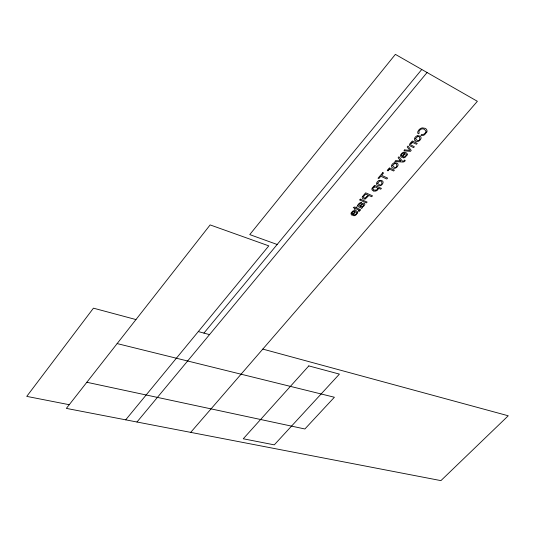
<?xml version="1.0" encoding="UTF-8"?>
<svg xmlns="http://www.w3.org/2000/svg" width="535" height="535" viewBox="0 0 535 535"><rect width="100%" height="100%" fill="white"/><g stroke="black" fill="none" stroke-linecap="round" stroke-linejoin="round"><path stroke-width="0.8" d="M125.698 419.835L268.804 245.866L210.141 224.914L66.36 408.392L440.914 480.624L508.25 415.782L262.805 349.094M203.935 333.098L421.774 69.483M136.973 422.008L427.077 72.519M366.622 196.887L368.1 195.155L365.646 194.091L364.121 195.884A5.417 3.765 -29.4 0 0 363.519 196.666A1.692 1.177 -29.3 0 0 365.164 197.903M352.625 214.314L355.086 211.425A2.08 1.431 -28.3 0 0 352.939 211.867A2.08 1.431 -28.3 0 0 351.997 213.612M190.701 432.367L477.367 101.302L395.378 54.376L249.758 234.597L277.163 244.482M410.398 143.112L410.907 142.678A2.421 1.712 -33.3 0 1 411.743 142.243L412.358 142.089L411.662 141.742L412.345 140.946L417.24 143.4L416.484 144.283L413.394 142.771L412.057 142.805A1.913 1.358 -33.3 0 0 411.315 143.286A2.214 1.572 -33.3 0 0 410.987 143.641M69.249 404.707L26.75 396.382L93.444 308.167L135.97 319.562M86.831 382.271L304.883 428.983L334.388 397.244L117.145 343.59M198.304 331.566L209.519 334.616M373.651 190.968L373.845 191.028A4.3 2.996 -30.1 0 0 374.861 191.142L375.276 191.115A2.829 1.973 -30 0 0 376.479 190.741L376.667 190.641A2.896 2.02 -30 0 0 377.757 189.764A2.247 1.565 -30 0 0 378.238 188.909A2.474 1.725 -30 0 0 378.258 188.146L380.699 189.229L381.422 188.387L374.574 185.337L373.885 186.147L374.259 186.514A2.501 1.745 -30 0 0 373.584 186.755A1.966 1.371 -30 0 0 373.109 187.049L372.306 187.899A2.695 1.879 -30 0 0 371.972 189.611L372.193 190.005A4.935 3.444 -30.1 0 0 373.657 190.962M360.409 206.457L360.102 206.329A10.573 7.37 -28.6 0 0 361.62 205.019C364.141 202.284 364.302 206.757 361.359 206.664A2.836 1.966 -28.9 0 1 360.436 206.43M415.534 140.959C419.045 143.641 424.242 136.291 418.604 135.743A2.976 2.113 -33.8 0 0 417.26 135.93M358.537 210.957L359.172 211.392A4.113 2.842 -28.5 0 0 359.968 210.583L360.182 210.201A1.21 0.836 -28.6 0 0 360.249 209.961M359.012 210.095L355.655 208.637L354.952 209.466L354.284 209.185L354.993 208.356L353.247 207.627L354.464 207.012L355.695 207.526L356.23 206.905L356.892 207.179L356.363 207.807L360.149 209.526A1.117 0.769 -28.6 0 1 360.249 209.961M399.973 160.125L398.093 157.691L398.883 156.762L402.414 161.109A14.204 10.045 -32.9 0 0 402.955 161.142L403.263 161.135A1.063 0.749 -32.3 0 0 403.892 160.901L404.139 160.687A2.608 1.839 -32.2 0 0 404.607 160.012L405.256 160.5A2.541 1.786 -32.3 0 1 404.681 161.329A1.712 1.204 -32.3 0 1 403.932 161.824L403.143 162.018A4.28 3.009 -32.4 0 1 402.728 162.045L394.83 161.523L395.619 160.6L399.431 160.888A19.2 13.402 -31.2 0 1 400.768 161.035A18.17 12.787 -33.2 0 1 399.973 160.125M415.514 140.986A3.558 2.521 -33.8 0 1 414.565 138.404A3.558 2.521 -33.8 0 1 417.226 135.763M411.007 143.648A1.391 0.983 -33.3 0 0 410.76 144.898L414.378 146.75L413.629 147.633L410.633 146.149A13.428 9.523 -33.9 0 1 410.158 145.894L409.87 145.701A2.394 1.692 -33.3 0 1 409.489 145.119A1.518 1.077 -33.2 0 1 409.462 144.851L409.509 144.544A2.969 2.1 -33.3 0 1 410.412 143.119M401.484 155.491A2.147 1.518 -32.5 0 1 402.521 153.625A2.147 1.518 -32.5 0 1 404.701 153.204L402.086 156.273A2.374 1.672 -32.5 0 1 401.451 155.511M394.215 162.8A3.504 2.461 -31.7 0 0 391.613 165.382A3.504 2.461 -31.7 0 0 392.61 167.85C396.127 170.377 401.237 163.222 395.592 162.76A2.929 2.06 -31.7 0 0 394.255 162.961M388.657 170.036A1.217 0.856 -31.3 0 1 389.988 169.528A4.735 3.317 -31.1 0 1 391.085 169.829L393.653 171.013L394.389 170.157L389.453 167.85L388.825 168.585L389.607 168.946L388.651 169.107A1.244 0.876 -31.3 0 0 388.437 169.187A1.364 0.963 -31.2 0 0 387.781 169.675A2.307 1.618 -31.3 0 0 387.407 170.277L387.266 170.692L388.296 170.745A1.939 1.364 -31.3 0 1 388.671 170.043M379.228 180.415A3.464 2.421 -30.4 0 0 376.66 182.957A3.464 2.421 -30.4 0 0 377.69 185.357C381.194 187.825 386.25 180.756 380.592 180.369A2.902 2.026 -30.4 0 0 379.261 180.576M374.721 187.089A3.33 2.321 -29.9 0 1 377.389 188.273M377.516 188.22A1.832 1.277 -30 0 1 375.771 190.219M375.784 190.112A3.391 2.361 -30.1 0 1 373.029 188.915M372.828 188.995A1.839 1.284 -30 0 1 374.741 186.956M365.144 198.926A1.879 1.311 -29.2 0 0 365.545 198.779L368.882 195.496L371.698 196.72L372.487 195.797L365.639 192.821L363.325 195.549A8.206 5.691 -29.4 0 0 362.643 196.439M365.137 198.866A2.836 1.973 -29.3 0 1 362.67 198.552A2.836 1.973 -29.3 0 1 362.543 196.425M366.555 196.873A2.742 1.913 -29.3 0 1 365.204 198.064M359.219 210.108A1.886 1.304 -28.5 0 1 358.51 210.924M352.645 214.288A2.294 1.585 -28.3 0 1 351.963 213.625M377.603 183.284C383.568 189.597 382.946 175.941 377.603 183.284M392.556 165.723C398.455 172.243 397.986 158.26 392.556 165.723M357.594 205.754L357.587 205.841A1.311 0.909 -28.7 0 0 357.607 205.995A1.906 1.317 -28.8 0 0 357.968 206.497L358.236 206.657A12.599 8.754 -29.3 0 0 358.697 206.864L361.145 207.948A2.829 1.953 -28.6 0 1 361.667 208.456L362.376 207.627A2.227 1.538 -28.7 0 0 361.934 207.159L362.964 206.671A3.658 2.535 -28.9 0 0 364.188 205.627L364.87 204.357A1.939 1.344 -28.9 0 0 364.83 203.915A1.745 1.21 -29 0 0 364.623 203.574L364.516 203.481A2.193 1.518 -28.9 0 0 364.248 203.327A1.919 1.324 -28.9 0 0 362.59 203.454A2.929 2.026 -28.9 0 0 361.794 203.949L361.72 204.009A10.299 7.082 -29.1 0 0 361.025 204.651C360.496 206.276 357.795 206.356 359.139 204.484A4.086 2.829 -28.9 0 1 359.527 204.042C360.316 203.474 363.125 202.511 360.898 202.504A1.899 1.317 -28.9 0 0 360.343 202.665L359.614 203.066A3.859 2.675 -28.9 0 0 359.172 203.414L358.604 203.975A6.728 4.648 -28.9 0 0 358.216 204.444L357.848 204.999A2.809 1.946 -28.8 0 0 357.654 205.467L357.594 205.754M415.501 138.779C421.292 145.6 421.085 131.115 415.501 138.779M357.627 212.903L355.681 215.217A2.728 1.879 -28.3 0 1 354.33 215.699C352.759 216.1 353.936 214.555 354.932 214.742A1.739 1.197 -28.3 0 0 355.835 214.247L356.484 213.445A1.993 1.378 -28.3 0 0 356.658 212.823A2.093 1.438 -28.3 0 0 356.624 212.522C355.059 209.439 352.98 218.487 351.1 214.147A3.016 2.08 -28.3 0 1 351.04 213.465A2.869 1.979 -28.3 0 1 351.261 212.756L352.732 211.158A2.922 2.013 -28.3 0 1 353.575 210.73A3.07 2.12 -28.3 0 1 354.19 210.549L356.056 210.663L357.561 211.766A2.882 1.986 -28.3 0 1 357.627 212.903M407.182 154.889L405.115 157.343A2.822 1.986 -32.5 0 1 403.738 157.818C402.126 158.2 403.37 156.588 404.386 156.802A1.799 1.264 -32.5 0 0 405.309 156.294L406.005 155.444A2.06 1.451 -32.5 0 0 406.205 154.769A2.16 1.525 -32.5 0 0 406.192 154.441C404.768 151.044 402.253 160.781 400.561 156.046A3.116 2.2 -32.5 0 1 400.534 155.304A2.963 2.093 -32.5 0 1 400.789 154.541L402.34 152.849A3.016 2.127 -32.5 0 1 403.209 152.408A3.17 2.24 -32.5 0 1 403.838 152.234L405.704 152.415L407.162 153.652A2.976 2.1 -32.5 0 1 407.182 154.889M426.816 131.978L424.703 134.626A3.812 2.702 -34.2 0 1 422.884 135.495L420.905 135.536L421.513 134.439L422.984 134.459A2.675 1.899 -34.2 0 0 424.308 133.85L425.064 133.148A3.317 2.354 -34.2 0 0 425.827 131.73A2.628 1.866 -34.3 0 0 425.82 130.854L424.349 129.33A6.039 4.287 -34.1 0 0 422.864 128.895L422.449 128.875A2.889 2.053 -34.2 0 0 420.971 129.276A2.742 1.946 -34.2 0 0 420.563 129.523L419.975 130.005A4.186 2.969 -34.2 0 0 419.46 130.58L419.045 131.282A2.287 1.625 -34.2 0 0 418.912 131.791A2.187 1.558 -34.2 0 0 418.905 132.118C419.814 133.088 418.176 134.726 417.822 133.121A3.658 2.601 -34.2 0 1 417.935 131.383L418.571 130.313A5.49 3.899 -34.2 0 1 419.226 129.577A4.828 3.431 -34.2 0 1 420.717 128.46A4.039 2.876 -34.2 0 1 422.403 127.878L425.191 128.346A6.881 4.889 -34.1 0 1 426.669 129.671L426.99 130.533A3.832 2.722 -34.3 0 1 426.97 131.476A3.558 2.528 -34.3 0 1 426.816 131.978M360.276 199.134L359.567 199.97L366.421 202.892L367.13 202.063L360.276 199.134M382.779 172.644L378.031 178.229L378.82 178.59L380.793 176.269L386.818 179.018L387.621 178.081L381.595 175.326L383.568 173.006L382.779 172.644M404.714 149.907L403.918 150.843L410.445 151.358L411.241 150.429L408.011 146.042L407.209 146.978L409.897 150.375L404.714 149.907M308.809 365.9L243.258 438.78L274.281 444.859L339.417 374.105L308.809 365.9"/></g></svg>
